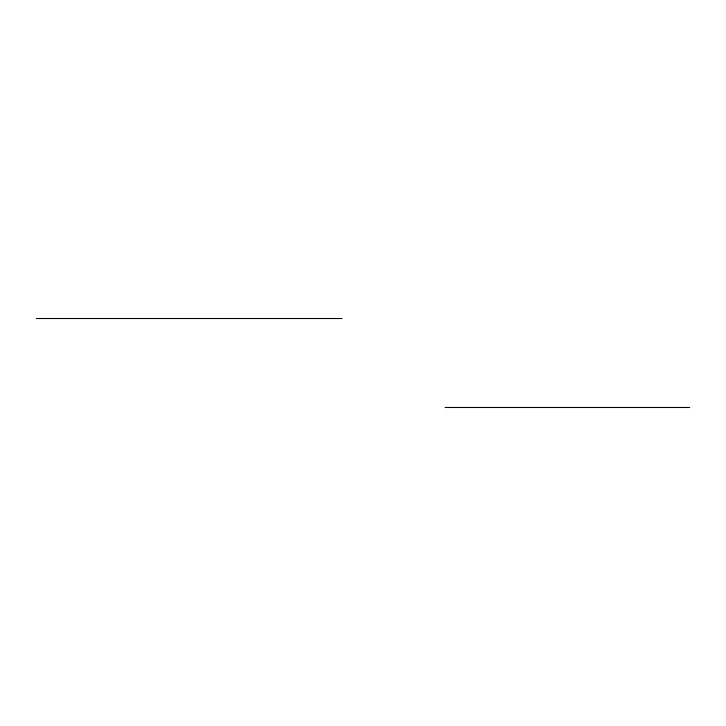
<?xml version="1.0" encoding="UTF-8"?>
<svg xmlns="http://www.w3.org/2000/svg" width="726" height="726" viewBox="0 0 726 726"><rect width="100%" height="100%" fill="white"/><g stroke="black" fill="none" stroke-linecap="round" stroke-linejoin="round"><path stroke-width="1.09" d="M36.3 318.514L341.955 318.514M445.047 407.486L689.7 407.486"/></g></svg>
